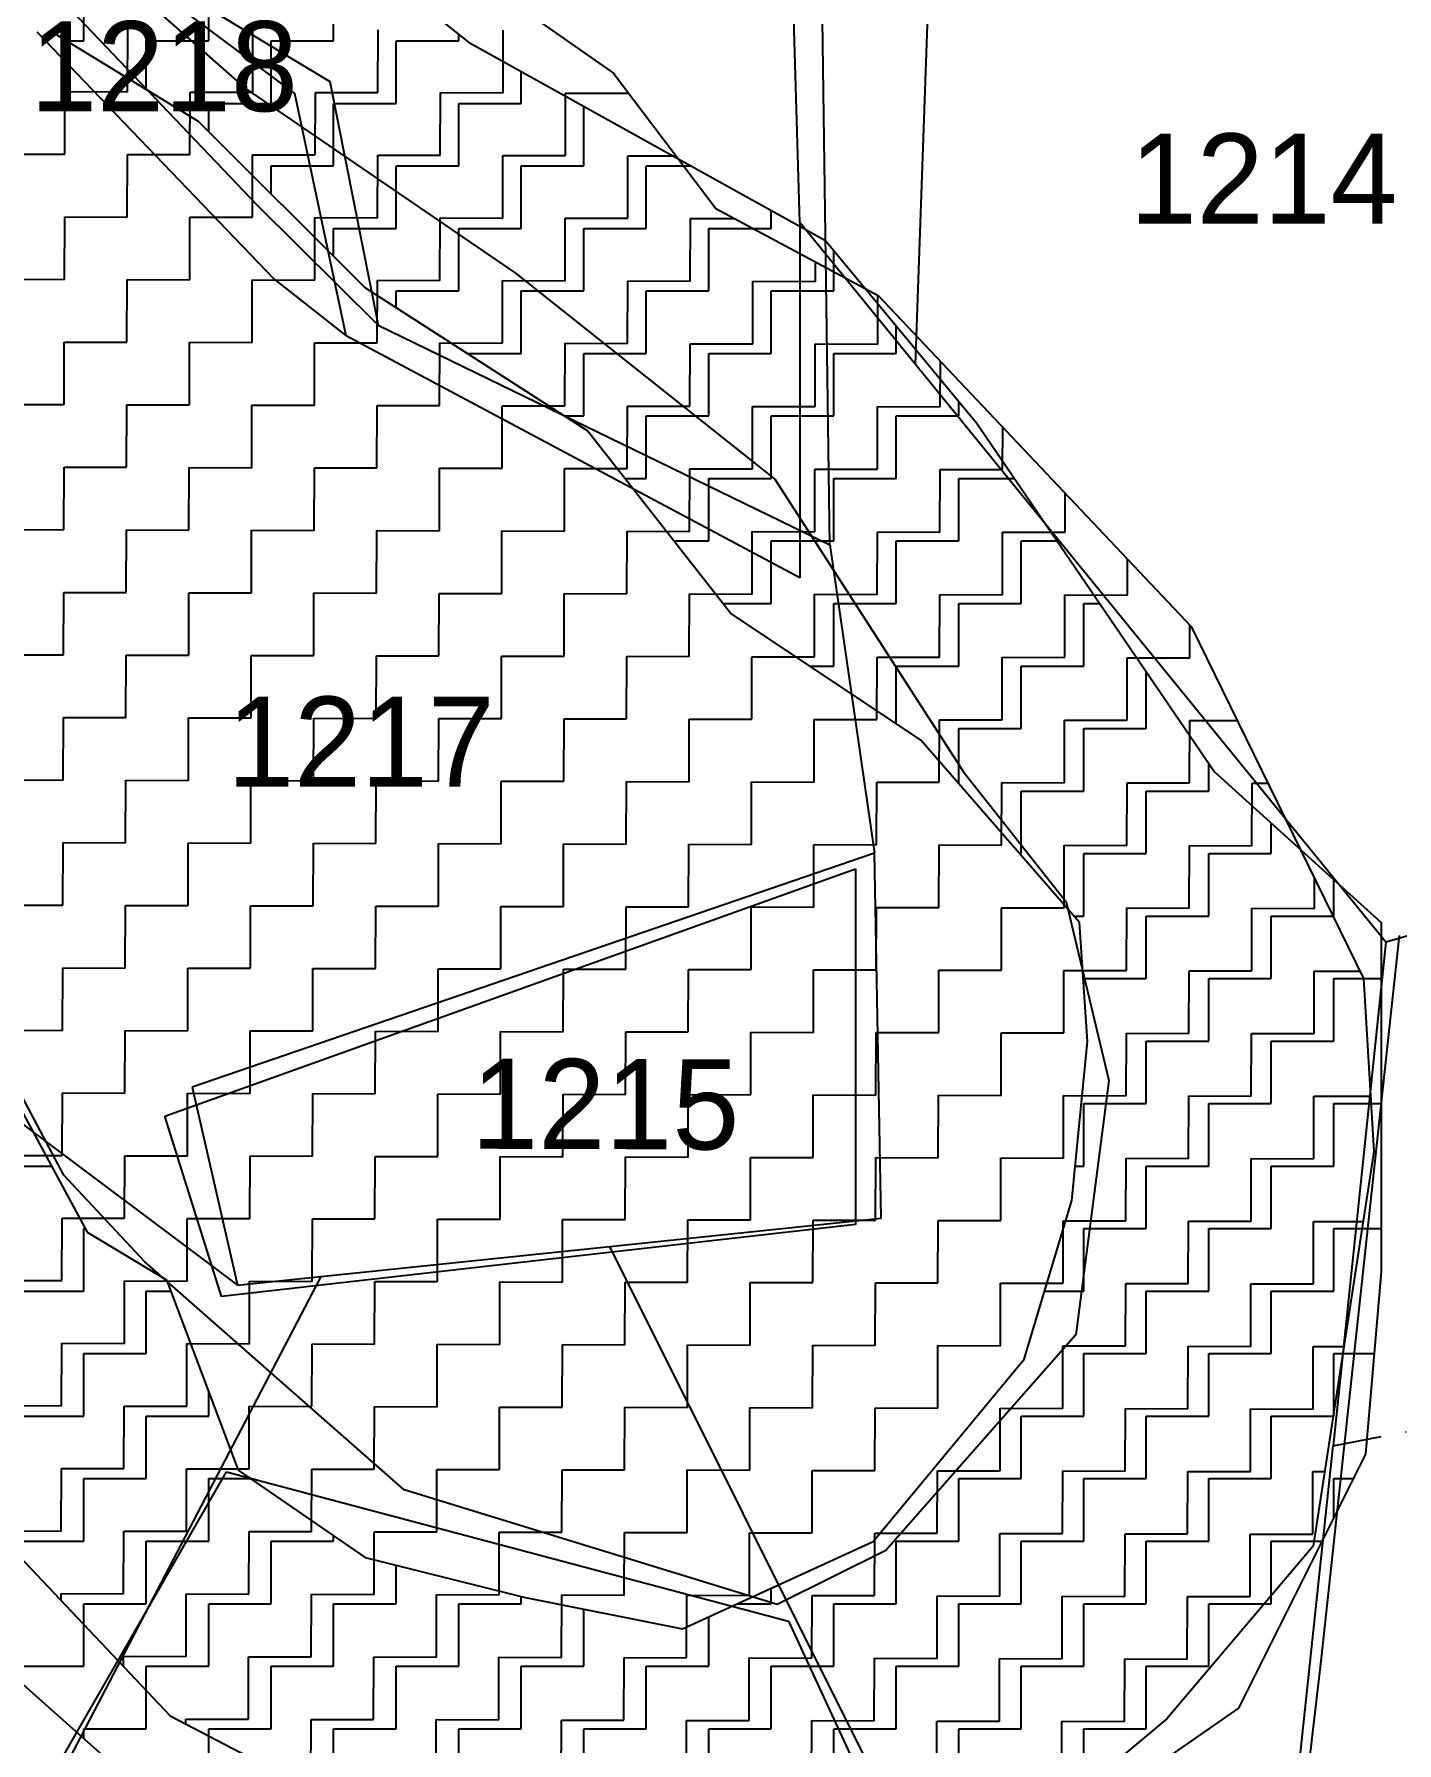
# Model space of a CAD drawing. Header units: metres. Extents: x 291362 to 296970, y 2012513 to 2016467.
# Drawn here: x 293897.8 to 294036.9, y 2013563 to 2013737.5 of the extents above; entities that cross this region are included whole.
import ezdxf
from ezdxf.enums import TextEntityAlignment as Align

# ---------------------------------------------------------------- set-up
doc = ezdxf.new("R2010")
doc.units = ezdxf.units.M
doc.linetypes.add('DASHDOT', pattern=[1, 0.5, -0.25, 0, -0.25])
for name, color, linetype in [('OFF', 1, 'Continuous'), ('POLY_HATCH', 12, 'Continuous'), ('POLY_PARCEL', 6, 'Continuous'), ('POLY_WATER', 4, 'Continuous'), ('TEXT_PARCEL', 7, 'Continuous'), ('V_BOUND_LINE', 7, 'Continuous'), ('V_BOUND_STREAM_LINE', 7, 'DASHDOT')]:
    doc.layers.add(name, color=color, linetype=linetype)
doc.styles.add('TEXT_MAP', font='')
doc.styles.get('TEXT_MAP').set_extended_font_data('Kruti Dev 050')

msp = doc.modelspace()

# ---------------------------------------------------------------- linework, layer by layer
at = {"layer": 'OFF'}
msp.add_line((293979.02, 2013685.33), (293983.57, 2013653.86), dxfattribs=at)
at = {"layer": 'POLY_HATCH'}
for p, q in [((293918.87, 2013760.09), (293956.93, 2013733.48)), ((293925.9, 2013749.62), (293942.11, 2013736.66)), ((293906.12, 2013743.56), (293919.35, 2013731.92)), ((293914.56, 2013728.56), (293899.97, 2013737.47)), ((293942.11, 2013736.66), (293963.99, 2013724.51)), ((293956.93, 2013733.48), (293967.39, 2013719.65)), ((293919.35, 2013731.92), (293946.93, 2013713.07)), ((293931.58, 2013711.55), (293914.56, 2013728.56)), ((293963.99, 2013724.51), (293978.58, 2013716.41)), ((293967.39, 2013719.65), (293983.95, 2013710.77)), ((293978.58, 2013716.41), (293993.98, 2013697.78)), ((293954.27, 2013696.97), (293931.58, 2013711.55)), ((293946.93, 2013713.07), (293973.4, 2013692.02)), ((293983.95, 2013710.77), (294015.91, 2013677)), ((293993.98, 2013697.78), (294018.3, 2013662.14)), ((293968.86, 2013678.34), (293954.27, 2013696.97)), ((293973.4, 2013692.02), (293992.66, 2013662.15)), ((293988.31, 2013665.38), (293968.86, 2013678.34)), ((294015.91, 2013677), (294033.5, 2013641.05)), ((294004.52, 2013646.75), (293988.31, 2013665.38)), ((293992.66, 2013662.15), (294003.13, 2013648.87)), ((294018.3, 2013662.14), (294035.32, 2013646.75)), ((293900.82, 2013620.97), (293884.33, 2013651.94)), ((294003.13, 2013648.87), (294007.5, 2013630.63)), ((294005.33, 2013634.6), (294004.52, 2013646.75)), ((294035.32, 2013646.75), (294035.32, 2013611.11)), ((294033.5, 2013641.05), (294034.56, 2013623.38)), ((293892.67, 2013634.6), (293903.21, 2013615.16)), ((294003.71, 2013618.4), (294005.33, 2013634.6)), ((294007.5, 2013630.63), (294004.12, 2013604.68)), ((294034.56, 2013623.38), (294028.38, 2013583.08)), ((293909.09, 2013612.11), (293900.82, 2013620.97)), ((293998.85, 2013602.2), (294003.71, 2013618.4)), ((293903.21, 2013615.16), (293911.31, 2013610.3)), ((293935.55, 2013588.84), (293909.09, 2013612.11)), ((294035.32, 2013611.11), (294033.7, 2013592.48)), ((293911.31, 2013610.3), (293918.61, 2013590.86)), ((294004.12, 2013604.68), (293984.72, 2013582.64)), ((293983.45, 2013583.57), (293998.85, 2013602.2)), ((294033.7, 2013592.48), (294020.73, 2013566.56)), ((293918.61, 2013590.86), (293931.58, 2013581.95)), ((293911.73, 2013565.71), (293890.24, 2013588.41)), ((293973.65, 2013577.15), (293935.55, 2013588.84)), ((293963.99, 2013574.66), (293983.45, 2013583.57)), ((293984.72, 2013582.64), (293973.65, 2013577.15)), ((294028.38, 2013583.08), (294013.41, 2013565.45)), ((293931.58, 2013581.95), (293947.79, 2013577.9)), ((293947.79, 2013577.9), (293963.99, 2013574.66)), ((293904.83, 2013561.7), (293890.24, 2013574.66)), ((293943.74, 2013549.06), (293911.73, 2013565.71)), ((294013.41, 2013565.45), (293996.24, 2013551.13)), ((294020.73, 2013566.56), (294012.62, 2013560.89))]:
    msp.add_line(p, q, dxfattribs=at)
at = {"layer": 'POLY_HATCH', "linetype": 'Continuous'}
for p, q in [((293902.84, 2013736.77), (293902.84, 2013743.15)), ((293915.6, 2013736.77), (293915.6, 2013743.15)), ((293928.36, 2013736.77), (293928.36, 2013743.15)), ((293907.32, 2013731.57), (293907.34, 2013737.96)), ((293920.1, 2013731.54), (293920.11, 2013737.92)), ((293932.88, 2013731.5), (293932.89, 2013737.89)), ((293945.65, 2013731.47), (293945.67, 2013737.86)), ((293901.11, 2013736.77), (293902.84, 2013736.77)), ((293909.22, 2013736.77), (293915.6, 2013736.77)), ((293909.22, 2013731.82), (293909.22, 2013736.77)), ((293921.98, 2013736.77), (293928.36, 2013736.77)), ((293921.98, 2013730.39), (293921.98, 2013736.77)), ((293934.74, 2013736.77), (293941.13, 2013736.77)), ((293934.74, 2013730.39), (293934.74, 2013736.77)), ((293941.13, 2013736.77), (293941.13, 2013737.45)), ((293947.51, 2013730.39), (293947.51, 2013733.66)), ((293900.91, 2013725.2), (293900.93, 2013731.59)), ((293900.93, 2013731.59), (293907.32, 2013731.57)), ((293913.69, 2013725.16), (293913.71, 2013731.55)), ((293913.71, 2013731.55), (293920.1, 2013731.54)), ((293926.47, 2013725.13), (293926.49, 2013731.52)), ((293926.49, 2013731.52), (293932.88, 2013731.5)), ((293939.25, 2013725.1), (293939.26, 2013731.49)), ((293939.26, 2013731.49), (293945.65, 2013731.47)), ((293952.03, 2013725.06), (293952.04, 2013731.45)), ((293952.04, 2013731.45), (293958.43, 2013731.44)), ((293958.43, 2013731.44), (293958.43, 2013731.5)), ((293915.6, 2013730.39), (293921.98, 2013730.39)), ((293915.6, 2013727.52), (293915.6, 2013730.39)), ((293928.36, 2013730.39), (293934.74, 2013730.39)), ((293928.36, 2013724.01), (293928.36, 2013730.39)), ((293941.13, 2013730.39), (293947.51, 2013730.39)), ((293941.13, 2013724.01), (293941.13, 2013730.39)), ((293953.89, 2013724.01), (293953.89, 2013730.12)), ((293894.53, 2013725.21), (293900.91, 2013725.2)), ((293907.29, 2013718.79), (293907.3, 2013725.18)), ((293907.3, 2013725.18), (293913.69, 2013725.16)), ((293920.06, 2013718.76), (293920.08, 2013725.15)), ((293920.08, 2013725.15), (293926.47, 2013725.13)), ((293921.98, 2013724.01), (293928.36, 2013724.01)), ((293921.98, 2013721.14), (293921.98, 2013724.01)), ((293932.84, 2013718.72), (293932.86, 2013725.11)), ((293932.86, 2013725.11), (293939.25, 2013725.1)), ((293934.74, 2013724.01), (293941.13, 2013724.01)), ((293934.74, 2013717.63), (293934.74, 2013724.01)), ((293945.62, 2013718.69), (293945.64, 2013725.08)), ((293945.64, 2013725.08), (293952.03, 2013725.06)), ((293947.51, 2013724.01), (293953.89, 2013724.01)), ((293947.51, 2013717.63), (293947.51, 2013724.01)), ((293958.4, 2013718.66), (293958.41, 2013725.05)), ((293958.41, 2013725.05), (293963.32, 2013725.03)), ((293960.27, 2013724.01), (293964.9, 2013724.01)), ((293960.27, 2013717.63), (293960.27, 2013724.01)), ((293900.88, 2013712.42), (293900.9, 2013718.81)), ((293900.9, 2013718.81), (293907.29, 2013718.79)), ((293913.66, 2013712.39), (293913.68, 2013718.77)), ((293913.68, 2013718.77), (293920.06, 2013718.76)), ((293926.44, 2013712.35), (293926.45, 2013718.74)), ((293926.45, 2013718.74), (293932.84, 2013718.72)), ((293939.21, 2013712.32), (293939.23, 2013718.71)), ((293939.23, 2013718.71), (293945.62, 2013718.69)), ((293951.99, 2013712.29), (293952.01, 2013718.67)), ((293952.01, 2013718.67), (293958.4, 2013718.66)), ((293964.77, 2013712.25), (293964.79, 2013718.64)), ((293964.79, 2013718.64), (293969.29, 2013718.63)), ((293973.04, 2013717.63), (293973.04, 2013719.49)), ((293928.36, 2013717.63), (293934.74, 2013717.63)), ((293928.36, 2013714.76), (293928.36, 2013717.63)), ((293941.13, 2013717.63), (293947.51, 2013717.63)), ((293941.13, 2013711.24), (293941.13, 2013717.63)), ((293953.89, 2013717.63), (293960.27, 2013717.63)), ((293953.89, 2013711.24), (293953.89, 2013717.63)), ((293966.65, 2013717.63), (293973.04, 2013717.63)), ((293966.65, 2013711.24), (293966.65, 2013717.63)), ((293979.42, 2013711.24), (293979.42, 2013715.4)), ((293977.55, 2013712.22), (293977.55, 2013714.2)), ((293894.49, 2013712.44), (293900.88, 2013712.42)), ((293907.25, 2013706.01), (293907.27, 2013712.4)), ((293907.27, 2013712.4), (293913.66, 2013712.39)), ((293920.03, 2013705.98), (293920.05, 2013712.37)), ((293920.05, 2013712.37), (293926.44, 2013712.35)), ((293932.81, 2013705.95), (293932.83, 2013712.34)), ((293932.83, 2013712.34), (293939.21, 2013712.32)), ((293945.59, 2013705.91), (293945.6, 2013712.3)), ((293945.6, 2013712.3), (293951.99, 2013712.29)), ((293958.36, 2013705.88), (293958.38, 2013712.27)), ((293958.38, 2013712.27), (293964.77, 2013712.25)), ((293971.14, 2013705.85), (293971.16, 2013712.24)), ((293971.16, 2013712.24), (293977.55, 2013712.22)), ((293934.74, 2013711.24), (293941.13, 2013711.24)), ((293934.74, 2013709.51), (293934.74, 2013711.24)), ((293947.51, 2013711.24), (293953.89, 2013711.24)), ((293947.51, 2013704.86), (293947.51, 2013711.24)), ((293960.27, 2013711.24), (293966.65, 2013711.24)), ((293960.27, 2013704.86), (293960.27, 2013711.24)), ((293973.04, 2013711.24), (293979.42, 2013711.24)), ((293973.04, 2013704.86), (293973.04, 2013711.24)), ((293983.92, 2013705.81), (293983.93, 2013710.78)), ((293985.8, 2013704.86), (293985.8, 2013707.68)), ((293900.85, 2013699.64), (293900.86, 2013706.03)), ((293900.86, 2013706.03), (293907.25, 2013706.01)), ((293913.63, 2013699.61), (293913.64, 2013706)), ((293913.64, 2013706), (293920.03, 2013705.98)), ((293926.4, 2013699.57), (293926.42, 2013705.96)), ((293926.42, 2013705.96), (293932.81, 2013705.95)), ((293939.18, 2013699.54), (293939.2, 2013705.93)), ((293939.2, 2013705.93), (293945.59, 2013705.91)), ((293941.98, 2013704.86), (293947.51, 2013704.86)), ((293951.96, 2013699.51), (293951.98, 2013705.9)), ((293951.98, 2013705.9), (293958.36, 2013705.88)), ((293953.89, 2013704.86), (293960.27, 2013704.86)), ((293953.89, 2013698.48), (293953.89, 2013704.86)), ((293964.74, 2013699.47), (293964.75, 2013705.86)), ((293964.75, 2013705.86), (293971.14, 2013705.85)), ((293966.65, 2013704.86), (293973.04, 2013704.86)), ((293966.65, 2013698.48), (293966.65, 2013704.86)), ((293977.51, 2013699.44), (293977.53, 2013705.83)), ((293977.53, 2013705.83), (293983.92, 2013705.81)), ((293979.42, 2013704.86), (293985.8, 2013704.86)), ((293979.42, 2013698.48), (293979.42, 2013704.86)), ((293990.29, 2013699.41), (293990.3, 2013704.05)), ((293894.46, 2013699.66), (293900.85, 2013699.64)), ((293907.22, 2013693.24), (293907.24, 2013699.62)), ((293907.24, 2013699.62), (293913.63, 2013699.61)), ((293920, 2013693.2), (293920.01, 2013699.59)), ((293920.01, 2013699.59), (293926.4, 2013699.57)), ((293932.78, 2013693.17), (293932.79, 2013699.56)), ((293932.79, 2013699.56), (293939.18, 2013699.54)), ((293945.55, 2013693.14), (293945.57, 2013699.52)), ((293945.57, 2013699.52), (293951.96, 2013699.51)), ((293958.33, 2013693.1), (293958.35, 2013699.49)), ((293958.35, 2013699.49), (293964.74, 2013699.47)), ((293971.11, 2013693.07), (293971.13, 2013699.46)), ((293971.13, 2013699.46), (293977.51, 2013699.44)), ((293983.89, 2013693.04), (293983.9, 2013699.43)), ((293983.9, 2013699.43), (293990.29, 2013699.41)), ((293992.18, 2013698.48), (293992.18, 2013699.96)), ((293951.92, 2013698.48), (293953.89, 2013698.48)), ((293960.27, 2013698.48), (293966.65, 2013698.48)), ((293960.27, 2013692.1), (293960.27, 2013698.48)), ((293973.04, 2013698.48), (293979.42, 2013698.48)), ((293973.04, 2013692.1), (293973.04, 2013698.48)), ((293985.8, 2013698.48), (293992.18, 2013698.48)), ((293985.8, 2013692.1), (293985.8, 2013698.48)), ((293996.66, 2013693), (293996.68, 2013697.32)), ((293900.81, 2013686.86), (293900.83, 2013693.25)), ((293900.83, 2013693.25), (293907.22, 2013693.24)), ((293913.59, 2013686.83), (293913.61, 2013693.22)), ((293913.61, 2013693.22), (293920, 2013693.2)), ((293926.37, 2013686.8), (293926.39, 2013693.19)), ((293926.39, 2013693.19), (293932.78, 2013693.17)), ((293939.15, 2013686.76), (293939.16, 2013693.15)), ((293939.16, 2013693.15), (293945.55, 2013693.14)), ((293951.93, 2013686.73), (293951.94, 2013693.12)), ((293951.94, 2013693.12), (293958.33, 2013693.1)), ((293964.7, 2013686.7), (293964.72, 2013693.09)), ((293964.72, 2013693.09), (293971.11, 2013693.07)), ((293977.48, 2013686.66), (293977.5, 2013693.05)), ((293977.5, 2013693.05), (293983.89, 2013693.04)), ((293990.26, 2013686.63), (293990.28, 2013693.02)), ((293990.28, 2013693.02), (293996.66, 2013693)), ((293958.08, 2013692.1), (293960.27, 2013692.1)), ((293966.65, 2013692.1), (293973.04, 2013692.1)), ((293966.65, 2013685.72), (293966.65, 2013692.1)), ((293979.42, 2013692.1), (293985.8, 2013692.1)), ((293979.42, 2013685.72), (293979.42, 2013692.1)), ((293992.18, 2013692.1), (293997.86, 2013692.1)), ((293992.18, 2013685.72), (293992.18, 2013692.1)), ((294003.04, 2013686.6), (294003.05, 2013690.59)), ((293894.43, 2013686.88), (293900.81, 2013686.86)), ((293907.19, 2013680.46), (293907.2, 2013686.85)), ((293907.2, 2013686.85), (293913.59, 2013686.83)), ((293919.96, 2013680.42), (293919.98, 2013686.81)), ((293919.98, 2013686.81), (293926.37, 2013686.8)), ((293932.74, 2013680.39), (293932.76, 2013686.78)), ((293932.76, 2013686.78), (293939.15, 2013686.76)), ((293945.52, 2013680.36), (293945.54, 2013686.75)), ((293945.54, 2013686.75), (293951.93, 2013686.73)), ((293958.3, 2013680.33), (293958.31, 2013686.71)), ((293958.31, 2013686.71), (293964.7, 2013686.7)), ((293963.08, 2013685.72), (293966.65, 2013685.72)), ((293971.08, 2013680.29), (293971.09, 2013686.68)), ((293971.09, 2013686.68), (293977.48, 2013686.66)), ((293973.04, 2013685.72), (293979.42, 2013685.72)), ((293973.04, 2013679.33), (293973.04, 2013685.72)), ((293983.85, 2013680.26), (293983.87, 2013686.65)), ((293983.87, 2013686.65), (293990.26, 2013686.63)), ((293985.8, 2013685.72), (293992.18, 2013685.72)), ((293985.8, 2013679.33), (293985.8, 2013685.72)), ((293996.63, 2013680.23), (293996.65, 2013686.61)), ((293996.65, 2013686.61), (294003.04, 2013686.6)), ((293998.56, 2013685.72), (294002.21, 2013685.72)), ((293998.56, 2013679.33), (293998.56, 2013685.72)), ((294009.41, 2013680.19), (294009.42, 2013683.86)), ((293900.78, 2013674.09), (293900.8, 2013680.47)), ((293900.8, 2013680.47), (293907.19, 2013680.46)), ((293913.56, 2013674.05), (293913.58, 2013680.44)), ((293913.58, 2013680.44), (293919.96, 2013680.42)), ((293926.34, 2013674.02), (293926.35, 2013680.41)), ((293926.35, 2013680.41), (293932.74, 2013680.39)), ((293939.11, 2013673.99), (293939.13, 2013680.37)), ((293939.13, 2013680.37), (293945.52, 2013680.36)), ((293951.89, 2013673.95), (293951.91, 2013680.34)), ((293951.91, 2013680.34), (293958.3, 2013680.33)), ((293964.67, 2013673.92), (293964.69, 2013680.31)), ((293964.69, 2013680.31), (293971.08, 2013680.29)), ((293977.45, 2013673.89), (293977.46, 2013680.28)), ((293977.46, 2013680.28), (293983.85, 2013680.26)), ((293990.23, 2013673.85), (293990.24, 2013680.24)), ((293990.24, 2013680.24), (293996.63, 2013680.23)), ((294003, 2013673.82), (294003.02, 2013680.21)), ((294003.02, 2013680.21), (294009.41, 2013680.19)), ((293968.08, 2013679.33), (293973.04, 2013679.33)), ((293979.42, 2013679.33), (293985.8, 2013679.33)), ((293979.42, 2013672.95), (293979.42, 2013679.33)), ((293992.18, 2013679.33), (293998.56, 2013679.33)), ((293992.18, 2013672.95), (293992.18, 2013679.33)), ((294004.95, 2013679.33), (294006.57, 2013679.33)), ((294004.95, 2013672.95), (294004.95, 2013679.33)), ((294015.78, 2013673.79), (294015.79, 2013677.13)), ((293894.39, 2013674.1), (293900.78, 2013674.09)), ((293907.15, 2013667.68), (293907.17, 2013674.07)), ((293907.17, 2013674.07), (293913.56, 2013674.05)), ((293919.93, 2013667.65), (293919.95, 2013674.04)), ((293919.95, 2013674.04), (293926.34, 2013674.02)), ((293932.71, 2013667.61), (293932.73, 2013674)), ((293932.73, 2013674), (293939.11, 2013673.99)), ((293945.49, 2013667.58), (293945.5, 2013673.97)), ((293945.5, 2013673.97), (293951.89, 2013673.95)), ((293958.26, 2013667.55), (293958.28, 2013673.94)), ((293958.28, 2013673.94), (293964.67, 2013673.92)), ((293971.04, 2013667.51), (293971.06, 2013673.9)), ((293971.06, 2013673.9), (293977.45, 2013673.89)), ((293983.82, 2013667.48), (293983.84, 2013673.87)), ((293983.84, 2013673.87), (293990.23, 2013673.85)), ((293996.6, 2013667.45), (293996.61, 2013673.84)), ((293996.61, 2013673.84), (294003, 2013673.82)), ((294009.38, 2013667.41), (294009.39, 2013673.8)), ((294009.39, 2013673.8), (294015.78, 2013673.79)), ((293976.94, 2013672.95), (293979.42, 2013672.95)), ((293985.8, 2013672.95), (293992.18, 2013672.95)), ((293985.8, 2013667.05), (293985.8, 2013672.95)), ((293998.56, 2013672.95), (294004.95, 2013672.95)), ((293998.56, 2013666.57), (293998.56, 2013672.95)), ((294011.33, 2013666.57), (294011.33, 2013672.36)), ((293900.75, 2013661.31), (293900.77, 2013667.7)), ((293900.77, 2013667.7), (293907.15, 2013667.68)), ((293913.53, 2013661.27), (293913.54, 2013667.66)), ((293913.54, 2013667.66), (293919.93, 2013667.65)), ((293926.3, 2013661.24), (293926.32, 2013667.63)), ((293926.32, 2013667.63), (293932.71, 2013667.61)), ((293939.08, 2013661.21), (293939.1, 2013667.6)), ((293939.1, 2013667.6), (293945.49, 2013667.58)), ((293951.86, 2013661.18), (293951.88, 2013667.56)), ((293951.88, 2013667.56), (293958.26, 2013667.55)), ((293964.64, 2013661.14), (293964.65, 2013667.53)), ((293964.65, 2013667.53), (293971.04, 2013667.51)), ((293977.41, 2013661.11), (293977.43, 2013667.5)), ((293977.43, 2013667.5), (293983.82, 2013667.48)), ((293990.19, 2013661.08), (293990.21, 2013667.46)), ((293990.21, 2013667.46), (293996.6, 2013667.45)), ((293992.18, 2013666.57), (293998.56, 2013666.57)), ((293992.18, 2013660.93), (293992.18, 2013666.57)), ((294002.97, 2013661.04), (294002.99, 2013667.43)), ((294002.99, 2013667.43), (294009.38, 2013667.41)), ((294004.95, 2013666.57), (294011.33, 2013666.57)), ((294004.95, 2013660.19), (294004.95, 2013666.57)), ((294015.75, 2013661.01), (294015.76, 2013667.4)), ((294015.76, 2013667.4), (294020.61, 2013667.39)), ((294017.71, 2013660.19), (294017.71, 2013663)), ((293894.36, 2013661.32), (293900.75, 2013661.31)), ((293907.12, 2013654.9), (293907.14, 2013661.29)), ((293907.14, 2013661.29), (293913.53, 2013661.27)), ((293919.9, 2013654.87), (293919.92, 2013661.26)), ((293919.92, 2013661.26), (293926.3, 2013661.24)), ((293932.68, 2013654.84), (293932.69, 2013661.23)), ((293932.69, 2013661.23), (293939.08, 2013661.21)), ((293945.45, 2013654.8), (293945.47, 2013661.19)), ((293945.47, 2013661.19), (293951.86, 2013661.18)), ((293958.23, 2013654.77), (293958.25, 2013661.16)), ((293958.25, 2013661.16), (293964.64, 2013661.14)), ((293971.01, 2013654.74), (293971.03, 2013661.13)), ((293971.03, 2013661.13), (293977.41, 2013661.11)), ((293983.79, 2013654.7), (293983.8, 2013661.09)), ((293983.8, 2013661.09), (293990.19, 2013661.08)), ((293996.56, 2013654.67), (293996.58, 2013661.06)), ((293996.58, 2013661.06), (294002.97, 2013661.04)), ((294009.34, 2013654.64), (294009.36, 2013661.03)), ((294009.36, 2013661.03), (294015.75, 2013661.01)), ((294022.12, 2013654.6), (294022.14, 2013660.99)), ((294022.14, 2013660.99), (294023.74, 2013660.99)), ((293998.56, 2013660.19), (294004.95, 2013660.19)), ((293998.56, 2013653.81), (293998.56, 2013660.19)), ((294011.33, 2013660.19), (294017.71, 2013660.19)), ((294011.33, 2013653.81), (294011.33, 2013660.19)), ((294024.09, 2013653.81), (294024.09, 2013656.9)), ((293900.72, 2013648.53), (293900.73, 2013654.92)), ((293900.73, 2013654.92), (293907.12, 2013654.9)), ((293913.49, 2013648.5), (293913.51, 2013654.89)), ((293913.51, 2013654.89), (293919.9, 2013654.87)), ((293926.27, 2013648.46), (293926.29, 2013654.85)), ((293926.29, 2013654.85), (293932.68, 2013654.84)), ((293939.05, 2013648.43), (293939.06, 2013654.82)), ((293939.06, 2013654.82), (293945.45, 2013654.8)), ((293951.83, 2013648.4), (293951.84, 2013654.79)), ((293951.84, 2013654.79), (293958.23, 2013654.77)), ((293964.6, 2013648.36), (293964.62, 2013654.75)), ((293964.62, 2013654.75), (293971.01, 2013654.74)), ((293977.38, 2013648.33), (293977.4, 2013654.72)), ((293977.4, 2013654.72), (293983.79, 2013654.7)), ((293990.16, 2013648.3), (293990.18, 2013654.69)), ((293990.18, 2013654.69), (293996.56, 2013654.67)), ((294002.94, 2013648.26), (294002.95, 2013654.65)), ((294002.95, 2013654.65), (294009.34, 2013654.64)), ((294015.71, 2013648.23), (294015.73, 2013654.62)), ((294015.73, 2013654.62), (294022.12, 2013654.6)), ((293998.38, 2013653.81), (293998.56, 2013653.81)), ((294004.95, 2013653.81), (294011.33, 2013653.81)), ((294004.95, 2013647.42), (294004.95, 2013653.81)), ((294017.71, 2013653.81), (294024.09, 2013653.81)), ((294017.71, 2013647.42), (294017.71, 2013653.81)), ((294028.49, 2013648.2), (294028.5, 2013651.27)), ((294030.47, 2013647.42), (294030.47, 2013651.13)), ((293894.33, 2013648.55), (293900.72, 2013648.53)), ((293907.09, 2013642.12), (293907.1, 2013648.51)), ((293907.1, 2013648.51), (293913.49, 2013648.5)), ((293919.87, 2013642.09), (293919.88, 2013648.48)), ((293919.88, 2013648.48), (293926.27, 2013648.46)), ((293932.64, 2013642.06), (293932.66, 2013648.45)), ((293932.66, 2013648.45), (293939.05, 2013648.43)), ((293945.42, 2013642.03), (293945.44, 2013648.41)), ((293945.44, 2013648.41), (293951.83, 2013648.4)), ((293958.2, 2013641.99), (293958.21, 2013648.38)), ((293958.21, 2013648.38), (293964.6, 2013648.36)), ((293970.98, 2013641.96), (293970.99, 2013648.35)), ((293970.99, 2013648.35), (293977.38, 2013648.33)), ((293983.75, 2013641.93), (293983.77, 2013648.31)), ((293983.77, 2013648.31), (293990.16, 2013648.3)), ((293996.53, 2013641.89), (293996.55, 2013648.28)), ((293996.55, 2013648.28), (294002.94, 2013648.26)), ((294003.93, 2013647.42), (294004.95, 2013647.42)), ((294009.31, 2013641.86), (294009.33, 2013648.25)), ((294009.33, 2013648.25), (294015.71, 2013648.23)), ((294011.33, 2013647.42), (294017.71, 2013647.42)), ((294011.33, 2013641.04), (294011.33, 2013647.42)), ((294022.09, 2013641.83), (294022.1, 2013648.22)), ((294022.1, 2013648.22), (294028.49, 2013648.2)), ((294024.09, 2013647.42), (294030.47, 2013647.42)), ((294024.09, 2013641.04), (294024.09, 2013647.42)), ((293900.68, 2013635.75), (293900.7, 2013642.14)), ((293900.7, 2013642.14), (293907.09, 2013642.12)), ((293913.46, 2013635.72), (293913.48, 2013642.11)), ((293913.48, 2013642.11), (293919.87, 2013642.09)), ((293926.24, 2013635.69), (293926.25, 2013642.08)), ((293926.25, 2013642.08), (293932.64, 2013642.06)), ((293939.02, 2013635.65), (293939.03, 2013642.04)), ((293939.03, 2013642.04), (293945.42, 2013642.03)), ((293951.79, 2013635.62), (293951.81, 2013642.01)), ((293951.81, 2013642.01), (293958.2, 2013641.99)), ((293964.57, 2013635.59), (293964.59, 2013641.98)), ((293964.59, 2013641.98), (293970.98, 2013641.96)), ((293977.35, 2013635.55), (293977.36, 2013641.94)), ((293977.36, 2013641.94), (293983.75, 2013641.93)), ((293990.13, 2013635.52), (293990.14, 2013641.91)), ((293990.14, 2013641.91), (293996.53, 2013641.89)), ((294002.9, 2013635.49), (294002.92, 2013641.88)), ((294002.92, 2013641.88), (294009.31, 2013641.86)), ((294015.68, 2013635.45), (294015.7, 2013641.84)), ((294015.7, 2013641.84), (294022.09, 2013641.83)), ((294028.46, 2013635.42), (294028.48, 2013641.81)), ((294028.48, 2013641.81), (294033.14, 2013641.8)), ((294004.95, 2013641.04), (294011.33, 2013641.04)), ((294004.95, 2013640.36), (294004.95, 2013641.04)), ((294017.71, 2013641.04), (294024.09, 2013641.04)), ((294017.71, 2013634.66), (294017.71, 2013641.04)), ((294030.47, 2013641.04), (294035.32, 2013641.04)), ((294030.47, 2013634.66), (294030.47, 2013641.04)), ((293894.29, 2013635.77), (293900.68, 2013635.75)), ((293907.05, 2013629.35), (293907.07, 2013635.74)), ((293907.07, 2013635.74), (293913.46, 2013635.72)), ((293919.83, 2013629.31), (293919.85, 2013635.7)), ((293919.85, 2013635.7), (293926.24, 2013635.69)), ((293932.61, 2013629.28), (293932.63, 2013635.67)), ((293932.63, 2013635.67), (293939.02, 2013635.65)), ((293945.39, 2013629.25), (293945.4, 2013635.64)), ((293945.4, 2013635.64), (293951.79, 2013635.62)), ((293958.16, 2013629.21), (293958.18, 2013635.6)), ((293958.18, 2013635.6), (293964.57, 2013635.59)), ((293970.94, 2013629.18), (293970.96, 2013635.57)), ((293970.96, 2013635.57), (293977.35, 2013635.55)), ((293983.72, 2013629.15), (293983.74, 2013635.54)), ((293983.74, 2013635.54), (293990.13, 2013635.52)), ((293996.5, 2013629.11), (293996.51, 2013635.5)), ((293996.51, 2013635.5), (294002.9, 2013635.49)), ((294009.28, 2013629.08), (294009.29, 2013635.47)), ((294009.29, 2013635.47), (294015.68, 2013635.45)), ((294022.05, 2013629.05), (294022.07, 2013635.44)), ((294022.07, 2013635.44), (294028.46, 2013635.42)), ((294011.33, 2013634.66), (294017.71, 2013634.66)), ((294011.33, 2013628.28), (294011.33, 2013634.66)), ((294024.09, 2013634.66), (294030.47, 2013634.66)), ((294024.09, 2013628.28), (294024.09, 2013634.66)), ((293900.65, 2013622.98), (293900.67, 2013629.36)), ((293900.67, 2013629.36), (293907.05, 2013629.35)), ((293913.43, 2013622.94), (293913.44, 2013629.33)), ((293913.44, 2013629.33), (293919.83, 2013629.31)), ((293926.2, 2013622.91), (293926.22, 2013629.3)), ((293926.22, 2013629.3), (293932.61, 2013629.28)), ((293938.98, 2013622.88), (293939, 2013629.26)), ((293939, 2013629.26), (293945.39, 2013629.25)), ((293951.76, 2013622.84), (293951.78, 2013629.23)), ((293951.78, 2013629.23), (293958.16, 2013629.21)), ((293964.54, 2013622.81), (293964.55, 2013629.2)), ((293964.55, 2013629.2), (293970.94, 2013629.18)), ((293977.31, 2013622.78), (293977.33, 2013629.16)), ((293977.33, 2013629.16), (293983.72, 2013629.15)), ((293990.09, 2013622.74), (293990.11, 2013629.13)), ((293990.11, 2013629.13), (293996.5, 2013629.11)), ((294002.87, 2013622.71), (294002.89, 2013629.1)), ((294002.89, 2013629.1), (294009.28, 2013629.08)), ((294004.95, 2013628.28), (294011.33, 2013628.28)), ((294004.95, 2013621.9), (294004.95, 2013628.28)), ((294015.65, 2013622.68), (294015.66, 2013629.07)), ((294015.66, 2013629.07), (294022.05, 2013629.05)), ((294017.71, 2013628.28), (294024.09, 2013628.28)), ((294017.71, 2013621.9), (294017.71, 2013628.28)), ((294028.43, 2013622.64), (294028.44, 2013629.03)), ((294028.44, 2013629.03), (294034.22, 2013629.02)), ((294030.47, 2013628.28), (294035.32, 2013628.28)), ((294030.47, 2013621.9), (294030.47, 2013628.28)), ((293894.26, 2013622.99), (293900.65, 2013622.98)), ((293907.02, 2013616.57), (293907.04, 2013622.96)), ((293907.04, 2013622.96), (293913.43, 2013622.94)), ((293919.8, 2013616.54), (293919.82, 2013622.93)), ((293919.82, 2013622.93), (293926.2, 2013622.91)), ((293932.58, 2013616.5), (293932.59, 2013622.89)), ((293932.59, 2013622.89), (293938.98, 2013622.88)), ((293945.35, 2013616.47), (293945.37, 2013622.86)), ((293945.37, 2013622.86), (293951.76, 2013622.84)), ((293958.13, 2013616.44), (293958.15, 2013622.83)), ((293958.15, 2013622.83), (293964.54, 2013622.81)), ((293970.91, 2013616.4), (293970.93, 2013622.79)), ((293970.93, 2013622.79), (293977.31, 2013622.78)), ((293983.69, 2013616.37), (293983.7, 2013622.76)), ((293983.7, 2013622.76), (293990.09, 2013622.74)), ((293996.46, 2013616.34), (293996.48, 2013622.73)), ((293996.48, 2013622.73), (294002.87, 2013622.71)), ((294009.24, 2013616.3), (294009.26, 2013622.69)), ((294009.26, 2013622.69), (294015.65, 2013622.68)), ((294022.02, 2013616.27), (294022.04, 2013622.66)), ((294022.04, 2013622.66), (294028.43, 2013622.64)), ((293896.45, 2013621.9), (293899.56, 2013621.9)), ((294004.06, 2013621.9), (294004.95, 2013621.9)), ((294011.33, 2013621.9), (294017.71, 2013621.9)), ((294011.33, 2013615.52), (294011.33, 2013621.9)), ((294024.09, 2013621.9), (294030.47, 2013621.9)), ((294024.09, 2013615.52), (294024.09, 2013621.9)), ((293900.62, 2013610.2), (293900.63, 2013616.59)), ((293900.63, 2013616.59), (293907.02, 2013616.57)), ((293913.39, 2013610.16), (293913.41, 2013616.55)), ((293913.41, 2013616.55), (293919.8, 2013616.54)), ((293926.17, 2013610.13), (293926.19, 2013616.52)), ((293926.19, 2013616.52), (293932.58, 2013616.5)), ((293938.95, 2013610.1), (293938.97, 2013616.49)), ((293938.97, 2013616.49), (293945.35, 2013616.47)), ((293951.73, 2013610.06), (293951.74, 2013616.45)), ((293951.74, 2013616.45), (293958.13, 2013616.44)), ((293964.5, 2013610.03), (293964.52, 2013616.42)), ((293964.52, 2013616.42), (293970.91, 2013616.4)), ((293977.28, 2013610), (293977.3, 2013616.39)), ((293977.3, 2013616.39), (293983.69, 2013616.37)), ((293990.06, 2013609.97), (293990.08, 2013616.35)), ((293990.08, 2013616.35), (293996.46, 2013616.34)), ((294002.84, 2013609.93), (294002.85, 2013616.32)), ((294002.85, 2013616.32), (294009.24, 2013616.3)), ((294015.61, 2013609.9), (294015.63, 2013616.29)), ((294015.63, 2013616.29), (294022.02, 2013616.27)), ((294028.39, 2013609.87), (294028.41, 2013616.25)), ((294028.41, 2013616.25), (294033.46, 2013616.24)), ((293902.84, 2013615.52), (293903.01, 2013615.52)), ((293902.84, 2013609.13), (293902.84, 2013615.52)), ((294004.95, 2013615.52), (294011.33, 2013615.52)), ((294004.95, 2013609.13), (294004.95, 2013615.52)), ((294017.71, 2013615.52), (294024.09, 2013615.52)), ((294017.71, 2013609.13), (294017.71, 2013615.52)), ((294030.47, 2013615.52), (294035.32, 2013615.52)), ((294030.47, 2013609.13), (294030.47, 2013615.52)), ((293894.23, 2013610.21), (293900.62, 2013610.2)), ((293896.45, 2013609.13), (293902.84, 2013609.13)), ((293906.99, 2013603.79), (293907, 2013610.18)), ((293907, 2013610.18), (293913.39, 2013610.16)), ((293909.22, 2013609.13), (293911.75, 2013609.13)), ((293909.22, 2013602.75), (293909.22, 2013609.13)), ((293919.77, 2013603.76), (293919.78, 2013610.15)), ((293919.78, 2013610.15), (293926.17, 2013610.13)), ((293932.54, 2013603.73), (293932.56, 2013610.11)), ((293932.56, 2013610.11), (293938.95, 2013610.1)), ((293945.32, 2013603.69), (293945.34, 2013610.08)), ((293945.34, 2013610.08), (293951.73, 2013610.06)), ((293958.1, 2013603.66), (293958.12, 2013610.05)), ((293958.12, 2013610.05), (293964.5, 2013610.03)), ((293970.88, 2013603.63), (293970.89, 2013610.01)), ((293970.89, 2013610.01), (293977.28, 2013610)), ((293983.65, 2013603.59), (293983.67, 2013609.98)), ((293983.67, 2013609.98), (293990.06, 2013609.97)), ((293996.43, 2013603.56), (293996.45, 2013609.95)), ((293996.45, 2013609.95), (294002.84, 2013609.93)), ((294000.93, 2013609.13), (294004.95, 2013609.13)), ((294009.21, 2013603.53), (294009.23, 2013609.92)), ((294009.23, 2013609.92), (294015.61, 2013609.9)), ((294011.33, 2013609.13), (294017.71, 2013609.13)), ((294011.33, 2013602.75), (294011.33, 2013609.13)), ((294021.99, 2013603.49), (294022, 2013609.88)), ((294022, 2013609.88), (294028.39, 2013609.87)), ((294024.09, 2013609.13), (294030.47, 2013609.13)), ((294024.09, 2013602.75), (294024.09, 2013609.13)), ((293900.58, 2013597.42), (293900.6, 2013603.81)), ((293900.6, 2013603.81), (293906.99, 2013603.79)), ((293913.36, 2013597.39), (293913.38, 2013603.78)), ((293913.38, 2013603.78), (293919.77, 2013603.76)), ((293926.14, 2013597.35), (293926.15, 2013603.74)), ((293926.15, 2013603.74), (293932.54, 2013603.73)), ((293938.92, 2013597.32), (293938.93, 2013603.71)), ((293938.93, 2013603.71), (293945.32, 2013603.69)), ((293951.69, 2013597.29), (293951.71, 2013603.68)), ((293951.71, 2013603.68), (293958.1, 2013603.66)), ((293964.47, 2013597.25), (293964.49, 2013603.64)), ((293964.49, 2013603.64), (293970.88, 2013603.63)), ((293977.25, 2013597.22), (293977.27, 2013603.61)), ((293977.27, 2013603.61), (293983.65, 2013603.59)), ((293990.03, 2013597.19), (293990.04, 2013603.58)), ((293990.04, 2013603.58), (293996.43, 2013603.56)), ((294002.8, 2013597.15), (294002.82, 2013603.54)), ((294002.82, 2013603.54), (294009.21, 2013603.53)), ((294015.58, 2013597.12), (294015.6, 2013603.51)), ((294015.6, 2013603.51), (294021.99, 2013603.49)), ((294028.36, 2013597.09), (294028.38, 2013603.48)), ((294028.38, 2013603.48), (294031.5, 2013603.47)), ((293902.84, 2013602.75), (293909.22, 2013602.75)), ((293902.84, 2013596.37), (293902.84, 2013602.75)), ((294004.95, 2013602.75), (294011.33, 2013602.75)), ((294004.95, 2013596.37), (294004.95, 2013602.75)), ((294017.71, 2013602.75), (294024.09, 2013602.75)), ((294017.71, 2013596.37), (294017.71, 2013602.75)), ((294030.47, 2013602.75), (294034.59, 2013602.75)), ((294030.47, 2013596.37), (294030.47, 2013602.75)), ((293915.6, 2013596.37), (293915.6, 2013598.88)), ((293894.19, 2013597.44), (293900.58, 2013597.42)), ((293906.95, 2013591.01), (293906.97, 2013597.4)), ((293906.97, 2013597.4), (293913.36, 2013597.39)), ((293919.73, 2013590.98), (293919.75, 2013597.37)), ((293919.75, 2013597.37), (293926.14, 2013597.35)), ((293932.51, 2013590.95), (293932.53, 2013597.34)), ((293932.53, 2013597.34), (293938.92, 2013597.32)), ((293945.29, 2013590.91), (293945.3, 2013597.3)), ((293945.3, 2013597.3), (293951.69, 2013597.29)), ((293958.07, 2013590.88), (293958.08, 2013597.27)), ((293958.08, 2013597.27), (293964.47, 2013597.25)), ((293970.84, 2013590.85), (293970.86, 2013597.24)), ((293970.86, 2013597.24), (293977.25, 2013597.22)), ((293983.62, 2013590.82), (293983.64, 2013597.2)), ((293983.64, 2013597.2), (293990.03, 2013597.19)), ((293996.4, 2013590.78), (293996.41, 2013597.17)), ((293996.41, 2013597.17), (294002.8, 2013597.15)), ((294009.18, 2013590.75), (294009.19, 2013597.14)), ((294009.19, 2013597.14), (294015.58, 2013597.12)), ((294021.95, 2013590.72), (294021.97, 2013597.1)), ((294021.97, 2013597.1), (294028.36, 2013597.09)), ((293896.45, 2013596.37), (293902.84, 2013596.37)), ((293909.22, 2013596.37), (293915.6, 2013596.37)), ((293909.22, 2013589.99), (293909.22, 2013596.37)), ((293998.56, 2013596.37), (294004.95, 2013596.37)), ((293998.56, 2013589.99), (293998.56, 2013596.37)), ((294011.33, 2013596.37), (294017.71, 2013596.37)), ((294011.33, 2013589.99), (294011.33, 2013596.37)), ((294024.09, 2013596.37), (294030.47, 2013596.37)), ((294024.09, 2013589.99), (294024.09, 2013596.37)), ((293900.55, 2013584.64), (293900.57, 2013591.03)), ((293900.57, 2013591.03), (293906.95, 2013591.01)), ((293902.84, 2013589.99), (293909.22, 2013589.99)), ((293902.84, 2013583.61), (293902.84, 2013589.99)), ((293913.33, 2013584.61), (293913.34, 2013591)), ((293913.34, 2013591), (293919.73, 2013590.98)), ((293915.6, 2013589.99), (293919.87, 2013589.99)), ((293915.6, 2013583.61), (293915.6, 2013589.99)), ((293926.1, 2013584.58), (293926.12, 2013590.96)), ((293926.12, 2013590.96), (293932.51, 2013590.95)), ((293938.88, 2013584.54), (293938.9, 2013590.93)), ((293938.9, 2013590.93), (293945.29, 2013590.91)), ((293951.66, 2013584.51), (293951.68, 2013590.9)), ((293951.68, 2013590.9), (293958.07, 2013590.88)), ((293964.44, 2013584.48), (293964.45, 2013590.87)), ((293964.45, 2013590.87), (293970.84, 2013590.85)), ((293977.22, 2013584.44), (293977.23, 2013590.83)), ((293977.23, 2013590.83), (293983.62, 2013590.82)), ((293989.99, 2013584.41), (293990.01, 2013590.8)), ((293990.01, 2013590.8), (293996.4, 2013590.78)), ((293992.18, 2013589.99), (293998.56, 2013589.99)), ((293992.18, 2013583.61), (293992.18, 2013589.99)), ((294002.77, 2013584.38), (294002.79, 2013590.77)), ((294002.79, 2013590.77), (294009.18, 2013590.75)), ((294004.95, 2013589.99), (294011.33, 2013589.99)), ((294004.95, 2013583.61), (294004.95, 2013589.99)), ((294015.55, 2013584.34), (294015.56, 2013590.73)), ((294015.56, 2013590.73), (294021.95, 2013590.72)), ((294017.71, 2013589.99), (294024.09, 2013589.99)), ((294017.71, 2013583.61), (294017.71, 2013589.99)), ((294028.33, 2013584.31), (294028.34, 2013590.7)), ((294028.34, 2013590.7), (294029.54, 2013590.7)), ((294030.47, 2013589.99), (294032.45, 2013589.99)), ((294030.47, 2013586.03), (294030.47, 2013589.99)), ((293894.16, 2013584.66), (293900.55, 2013584.64)), ((293906.92, 2013578.24), (293906.94, 2013584.63)), ((293906.94, 2013584.63), (293913.33, 2013584.61)), ((293919.7, 2013578.2), (293919.72, 2013584.59)), ((293919.72, 2013584.59), (293926.1, 2013584.58)), ((293932.48, 2013578.17), (293932.49, 2013584.56)), ((293932.49, 2013584.56), (293938.88, 2013584.54)), ((293945.25, 2013578.14), (293945.27, 2013584.53)), ((293945.27, 2013584.53), (293951.66, 2013584.51)), ((293958.03, 2013578.1), (293958.05, 2013584.49)), ((293958.05, 2013584.49), (293964.44, 2013584.48)), ((293970.81, 2013578.07), (293970.83, 2013584.46)), ((293970.83, 2013584.46), (293977.22, 2013584.44)), ((293983.59, 2013578.04), (293983.6, 2013584.43)), ((293983.6, 2013584.43), (293989.99, 2013584.41)), ((293996.37, 2013578), (293996.38, 2013584.39)), ((293996.38, 2013584.39), (294002.77, 2013584.38)), ((294009.14, 2013577.97), (294009.16, 2013584.36)), ((294009.16, 2013584.36), (294015.55, 2013584.34)), ((294021.92, 2013577.94), (294021.94, 2013584.33)), ((294021.94, 2013584.33), (294028.33, 2013584.31)), ((293896.45, 2013583.61), (293902.84, 2013583.61)), ((293909.22, 2013583.61), (293915.6, 2013583.61)), ((293909.22, 2013577.22), (293909.22, 2013583.61)), ((293921.98, 2013583.61), (293928.36, 2013583.61)), ((293921.98, 2013577.22), (293921.98, 2013583.61)), ((293928.36, 2013583.61), (293928.36, 2013584.15)), ((293985.8, 2013583.61), (293992.18, 2013583.61)), ((293985.8, 2013577.22), (293985.8, 2013583.61)), ((293998.56, 2013583.61), (294004.95, 2013583.61)), ((293998.56, 2013577.22), (293998.56, 2013583.61)), ((294011.33, 2013583.61), (294017.71, 2013583.61)), ((294011.33, 2013577.22), (294011.33, 2013583.61)), ((294024.09, 2013583.61), (294029.26, 2013583.61)), ((294024.09, 2013577.22), (294024.09, 2013583.61)), ((293934.74, 2013577.22), (293934.74, 2013581.16)), ((293900.53, 2013578.25), (293906.92, 2013578.24)), ((293900.53, 2013577.54), (293900.53, 2013578.25)), ((293902.84, 2013577.22), (293909.22, 2013577.22)), ((293902.84, 2013570.84), (293902.84, 2013577.22)), ((293913.29, 2013571.83), (293913.31, 2013578.22)), ((293913.31, 2013578.22), (293919.7, 2013578.2)), ((293915.6, 2013577.22), (293921.98, 2013577.22)), ((293915.6, 2013570.84), (293915.6, 2013577.22)), ((293926.07, 2013571.8), (293926.09, 2013578.19)), ((293926.09, 2013578.19), (293932.48, 2013578.17)), ((293928.36, 2013577.22), (293934.74, 2013577.22)), ((293928.36, 2013570.84), (293928.36, 2013577.22)), ((293938.85, 2013571.76), (293938.87, 2013578.15)), ((293938.87, 2013578.15), (293945.25, 2013578.14)), ((293941.13, 2013577.22), (293947.51, 2013577.22)), ((293941.13, 2013570.84), (293941.13, 2013577.22)), ((293947.51, 2013577.22), (293947.51, 2013577.97)), ((293951.63, 2013571.73), (293951.64, 2013578.12)), ((293951.64, 2013578.12), (293958.03, 2013578.1)), ((293964.4, 2013571.7), (293964.42, 2013578.09)), ((293964.42, 2013578.09), (293970.81, 2013578.07)), ((293969.6, 2013577.22), (293973.04, 2013577.22)), ((293973.04, 2013577.22), (293973.04, 2013578.8)), ((293977.18, 2013571.67), (293977.2, 2013578.05)), ((293977.2, 2013578.05), (293983.59, 2013578.04)), ((293979.42, 2013577.22), (293985.8, 2013577.22)), ((293979.42, 2013570.84), (293979.42, 2013577.22)), ((293989.96, 2013571.63), (293989.98, 2013578.02)), ((293989.98, 2013578.02), (293996.37, 2013578)), ((293992.18, 2013577.22), (293998.56, 2013577.22)), ((293992.18, 2013570.84), (293992.18, 2013577.22)), ((294002.74, 2013571.6), (294002.75, 2013577.99)), ((294002.75, 2013577.99), (294009.14, 2013577.97)), ((294004.95, 2013577.22), (294011.33, 2013577.22)), ((294004.95, 2013570.84), (294004.95, 2013577.22)), ((294015.51, 2013571.57), (294015.53, 2013577.95)), ((294015.53, 2013577.95), (294021.92, 2013577.94)), ((294017.71, 2013577.22), (294024.09, 2013577.22)), ((294017.71, 2013570.84), (294017.71, 2013577.22)), ((293953.89, 2013570.84), (293953.89, 2013576.68)), ((293966.65, 2013570.84), (293966.65, 2013575.87)), ((293896.45, 2013570.84), (293902.84, 2013570.84)), ((293906.9, 2013571.85), (293913.29, 2013571.83)), ((293906.9, 2013570.81), (293906.9, 2013571.85)), ((293909.22, 2013570.84), (293915.6, 2013570.84)), ((293909.22, 2013564.46), (293909.22, 2013570.84)), ((293919.67, 2013565.43), (293919.68, 2013571.81)), ((293919.68, 2013571.81), (293926.07, 2013571.8)), ((293921.98, 2013570.84), (293928.36, 2013570.84)), ((293921.98, 2013564.46), (293921.98, 2013570.84)), ((293932.44, 2013565.39), (293932.46, 2013571.78)), ((293932.46, 2013571.78), (293938.85, 2013571.76)), ((293934.74, 2013570.84), (293941.13, 2013570.84)), ((293934.74, 2013564.46), (293934.74, 2013570.84)), ((293945.22, 2013565.36), (293945.24, 2013571.75)), ((293945.24, 2013571.75), (293951.63, 2013571.73)), ((293947.51, 2013570.84), (293953.89, 2013570.84)), ((293947.51, 2013564.46), (293947.51, 2013570.84)), ((293958, 2013565.33), (293958.02, 2013571.72)), ((293958.02, 2013571.72), (293964.4, 2013571.7)), ((293960.27, 2013570.84), (293966.65, 2013570.84)), ((293960.27, 2013564.46), (293960.27, 2013570.84)), ((293970.78, 2013565.29), (293970.79, 2013571.68)), ((293970.79, 2013571.68), (293977.18, 2013571.67)), ((293973.04, 2013570.84), (293979.42, 2013570.84)), ((293973.04, 2013564.46), (293973.04, 2013570.84)), ((293983.55, 2013565.26), (293983.57, 2013571.65)), ((293983.57, 2013571.65), (293989.96, 2013571.63)), ((293985.8, 2013570.84), (293992.18, 2013570.84)), ((293985.8, 2013564.46), (293985.8, 2013570.84)), ((293996.33, 2013565.23), (293996.35, 2013571.62)), ((293996.35, 2013571.62), (294002.74, 2013571.6)), ((293998.56, 2013570.84), (294004.95, 2013570.84)), ((293998.56, 2013564.46), (293998.56, 2013570.84)), ((294009.11, 2013565.19), (294009.13, 2013571.58)), ((294009.13, 2013571.58), (294015.51, 2013571.57)), ((294011.33, 2013570.84), (294017.71, 2013570.84)), ((294011.33, 2013564.46), (294011.33, 2013570.84)), ((293913.28, 2013565.44), (293919.67, 2013565.43)), ((293913.28, 2013564.91), (293913.28, 2013565.44)), ((293926.04, 2013559.02), (293926.05, 2013565.41)), ((293926.05, 2013565.41), (293932.44, 2013565.39)), ((293938.82, 2013558.99), (293938.83, 2013565.38)), ((293938.83, 2013565.38), (293945.22, 2013565.36)), ((293951.59, 2013558.95), (293951.61, 2013565.34)), ((293951.61, 2013565.34), (293958, 2013565.33)), ((293964.37, 2013558.92), (293964.39, 2013565.31)), ((293964.39, 2013565.31), (293970.78, 2013565.29)), ((293977.15, 2013558.89), (293977.17, 2013565.28)), ((293977.17, 2013565.28), (293983.55, 2013565.26)), ((293989.93, 2013558.85), (293989.94, 2013565.24)), ((293989.94, 2013565.24), (293996.33, 2013565.23)), ((294002.7, 2013558.82), (294002.72, 2013565.21)), ((294002.72, 2013565.21), (294009.11, 2013565.19)), ((293902.84, 2013564.46), (293909.22, 2013564.46)), ((293902.84, 2013563.47), (293902.84, 2013564.46)), ((293915.6, 2013564.46), (293921.98, 2013564.46)), ((293915.6, 2013558.08), (293915.6, 2013564.46)), ((293928.36, 2013564.46), (293934.74, 2013564.46)), ((293928.36, 2013558.08), (293928.36, 2013564.46)), ((293941.13, 2013564.46), (293947.51, 2013564.46)), ((293941.13, 2013558.08), (293941.13, 2013564.46)), ((293953.89, 2013564.46), (293960.27, 2013564.46)), ((293953.89, 2013558.08), (293953.89, 2013564.46)), ((293966.65, 2013564.46), (293973.04, 2013564.46)), ((293966.65, 2013558.08), (293966.65, 2013564.46)), ((293979.42, 2013564.46), (293985.8, 2013564.46)), ((293979.42, 2013558.08), (293979.42, 2013564.46)), ((293992.18, 2013564.46), (293998.56, 2013564.46)), ((293992.18, 2013558.08), (293992.18, 2013564.46)), ((294004.95, 2013564.46), (294011.33, 2013564.46)), ((294004.95, 2013558.08), (294004.95, 2013564.46)), ((294017.71, 2013564.46), (294017.73, 2013564.46)), ((294017.71, 2013564.44), (294017.71, 2013564.46))]:
    msp.add_line(p, q, dxfattribs=at)
at = {"layer": 'POLY_PARCEL'}
for p, q in [((293975.96, 2013718.24), (293971.24, 2013880.74)), ((293924.39, 2013731.39), (293884.39, 2013761.37)), ((293895.18, 2013746.64), (293920.54, 2013720.01)), ((293979.02, 2013685.33), (293978.2, 2013743.44)), ((293913.08, 2013741.62), (293927.98, 2013732.64)), ((293987.76, 2013703.75), (293989.13, 2013742.41)), ((293898.07, 2013737.7), (293922.28, 2013712.45)), ((293927.98, 2013732.64), (293932.89, 2013707.76)), ((293929.65, 2013706.67), (293924.39, 2013731.39)), ((293920.54, 2013720.01), (293932.89, 2013707.76)), ((293987.76, 2013703.75), (293975.96, 2013718.24)), ((293975.96, 2013718.24), (293975.96, 2013681.95)), ((293922.28, 2013712.45), (293929.65, 2013706.67)), ((293975.96, 2013681.95), (293929.65, 2013706.67)), ((293932.89, 2013707.76), (293979.02, 2013685.33)), ((294035.77, 2013644.77), (293987.76, 2013703.75)), ((293911.11, 2013626.98), (293981.63, 2013652.23)), ((293983.57, 2013653.86), (293913.93, 2013629.96)), ((293981.63, 2013652.23), (293981.63, 2013615.94)), ((293984.25, 2013616.57), (293983.57, 2013653.86)), ((294029.23, 2013571.65), (294037.19, 2013645.44)), ((293913.93, 2013629.96), (293918.54, 2013609.75)), ((293894.9, 2013627.48), (293918.54, 2013609.75)), ((293916.9, 2013608.57), (293911.11, 2013626.98)), ((293981.63, 2013615.94), (293916.9, 2013608.57)), ((293956.54, 2013613.7), (293984.25, 2013616.57)), ((293927.04, 2013610.63), (293956.54, 2013613.7)), ((293985.66, 2013555.45), (293956.54, 2013613.7)), ((293927.04, 2013610.63), (293899.38, 2013557.62)), ((293918.54, 2013609.75), (293927.04, 2013610.63)), ((293891.11, 2013544.93), (293917.42, 2013590.69)), ((293917.42, 2013590.69), (293974.79, 2013575.44)), ((293974.79, 2013575.44), (294004.08, 2013512.33)), ((294024.46, 2013531.27), (294029.23, 2013571.65))]:
    msp.add_line(p, q, dxfattribs=at)
at = {"layer": 'POLY_WATER'}
for p, q in [((294062.07, 2013652.13), (294035.77, 2013644.77)), ((294035.77, 2013644.77), (294030.41, 2013593.35))]:
    msp.add_line(p, q, dxfattribs=at)
at = {"layer": 'V_BOUND_LINE'}
msp.add_line((294023.96, 2013532.88), (294030.41, 2013593.35), dxfattribs=at)
at = {"layer": 'V_BOUND_STREAM_LINE', "ltscale": 10}
msp.add_line((294030.41, 2013593.35), (294075.63, 2013601.97), dxfattribs=at)

# ---------------------------------------------------------------- texts
at = {"layer": 'TEXT_PARCEL', "style": 'TEXT_MAP'}
for s, p in [('1218', (293911.04, 2013734.19)), ('1214', (294023.31, 2013722.79)), ('1217', (293931.15, 2013665.3))]:
    msp.add_text(s, height=9.19, dxfattribs=at).set_placement(p, align=Align.MIDDLE)
msp.add_text('1215', height=9.2, rotation=359.8511, dxfattribs=at).set_placement((293956.09, 2013623.63), align=Align.CENTER)

doc.saveas('drawing.dxf')
